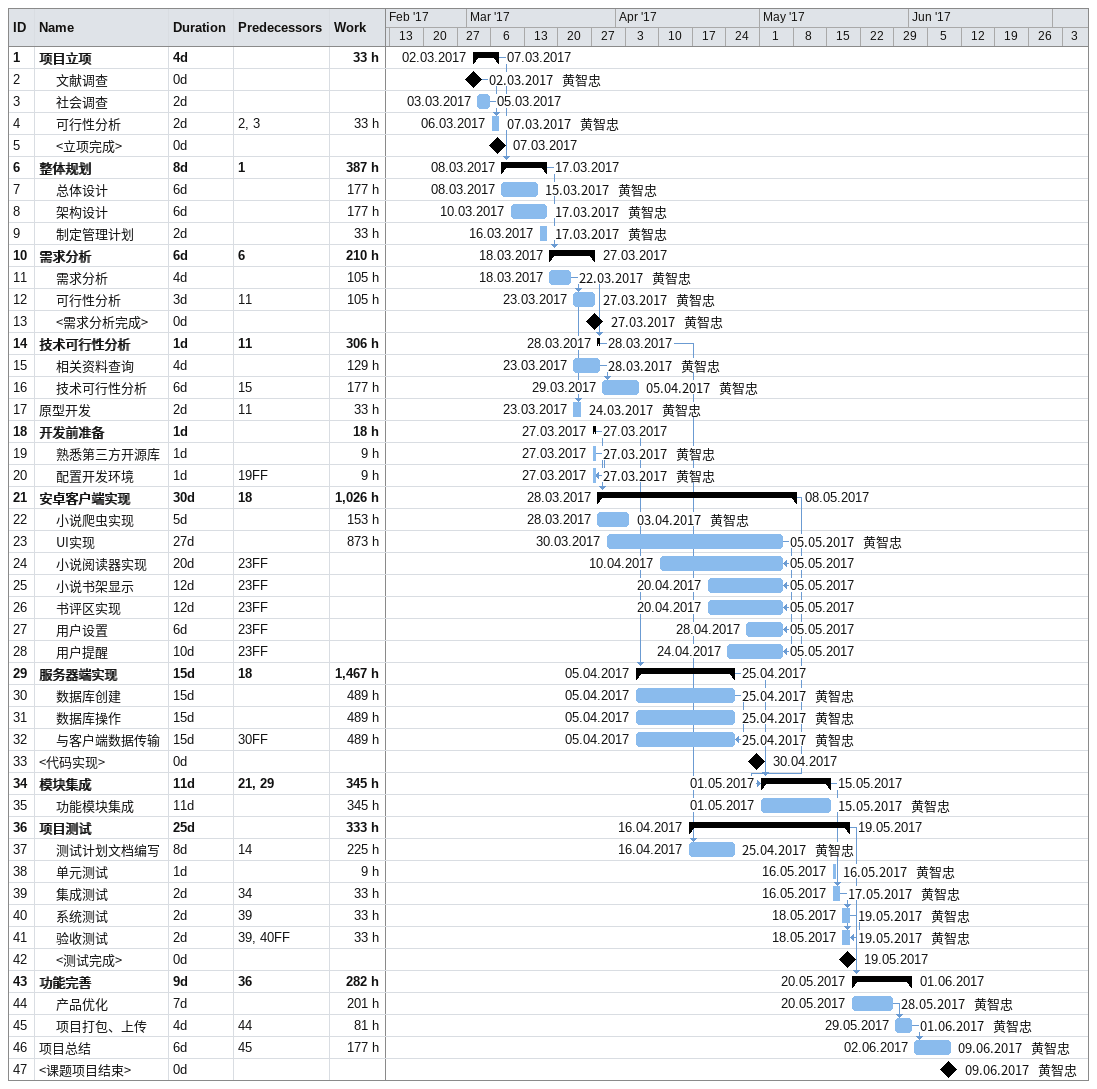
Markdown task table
| ID | Level | Task | Duration | Start | Finish | Predecessors | Resources | Work (h) |
|---|---|---|---|---|---|---|---|---|
| 1 | 1 | **项目立项** | 4d | 2017-03-02 | 2017-03-07 |  |  | 33 |
| 2 | 2 | 文献调查 | 0d | 2017-03-02 | 2017-03-02 |  | 黄智忠 |  |
| 3 | 2 | 社会调查 | 2d | 2017-03-03 | 2017-03-05 |  |  |  |
| 4 | 2 | 可行性分析 | 2d | 2017-03-06 | 2017-03-07 | 2, 3 | 黄智忠 | 33 |
| 5 | 2 | <立项完成> | 0d | 2017-03-07 | 2017-03-07 |  |  |  |
| 6 | 1 | **整体规划** | 8d | 2017-03-08 | 2017-03-17 | 1 |  | 387 |
| 7 | 2 | 总体设计 | 6d | 2017-03-08 | 2017-03-15 |  | 黄智忠 | 177 |
| 8 | 2 | 架构设计 | 6d | 2017-03-10 | 2017-03-17 |  | 黄智忠 | 177 |
| 9 | 2 | 制定管理计划 | 2d | 2017-03-16 | 2017-03-17 |  | 黄智忠 | 33 |
| 10 | 1 | **需求分析** | 6d | 2017-03-18 | 2017-03-27 | 6 |  | 210 |
| 11 | 2 | 需求分析 | 4d | 2017-03-18 | 2017-03-22 |  | 黄智忠 | 105 |
| 12 | 2 | 可行性分析 | 3d | 2017-03-23 | 2017-03-27 | 11 | 黄智忠 | 105 |
| 13 | 2 | <需求分析完成> | 0d | 2017-03-27 | 2017-03-27 |  | 黄智忠 |  |
| 14 | 1 | **技术可行性分析** | 1d | 2017-03-28 | 2017-03-28 | 11 |  | 306 |
| 15 | 2 | 相关资料查询 | 4d | 2017-03-23 | 2017-03-28 |  | 黄智忠 | 129 |
| 16 | 2 | 技术可行性分析 | 6d | 2017-03-29 | 2017-04-05 | 15 | 黄智忠 | 177 |
| 17 | 1 | 原型开发 | 2d | 2017-03-23 | 2017-03-24 | 11 | 黄智忠 | 33 |
| 18 | 1 | **开发前准备** | 1d | 2017-03-27 | 2017-03-27 |  |  | 18 |
| 19 | 2 | 熟悉第三方开源库 | 1d | 2017-03-27 | 2017-03-27 |  | 黄智忠 | 9 |
| 20 | 2 | 配置开发环境 | 1d | 2017-03-27 | 2017-03-27 | 19FF | 黄智忠 | 9 |
| 21 | 1 | **安卓客户端实现** | 30d | 2017-03-28 | 2017-05-08 | 18 |  | 1026 |
| 22 | 2 | 小说爬虫实现 | 5d | 2017-03-28 | 2017-04-03 |  | 黄智忠 | 153 |
| 23 | 2 | UI实现 | 27d | 2017-03-30 | 2017-05-05 |  | 黄智忠 | 873 |
| 24 | 2 | 小说阅读器实现 | 20d | 2017-04-10 | 2017-05-05 | 23FF |  |  |
| 25 | 2 | 小说书架显示 | 12d | 2017-04-20 | 2017-05-05 | 23FF |  |  |
| 26 | 2 | 书评区实现 | 12d | 2017-04-20 | 2017-05-05 | 23FF |  |  |
| 27 | 2 | 用户设置 | 6d | 2017-04-28 | 2017-05-05 | 23FF |  |  |
| 28 | 2 | 用户提醒 | 10d | 2017-04-24 | 2017-05-05 | 23FF |  |  |
| 29 | 1 | **服务器端实现** | 15d | 2017-04-05 | 2017-04-25 | 18 |  | 1467 |
| 30 | 2 | 数据库创建 | 15d | 2017-04-05 | 2017-04-25 |  | 黄智忠 | 489 |
| 31 | 2 | 数据库操作 | 15d | 2017-04-05 | 2017-04-25 |  | 黄智忠 | 489 |
| 32 | 2 | 与客户端数据传输 | 15d | 2017-04-05 | 2017-04-25 | 30FF | 黄智忠 | 489 |
| 33 | 1 | <代码实现> | 0d | 2017-04-30 | 2017-04-30 |  |  |  |
| 34 | 1 | **模块集成** | 11d | 2017-05-01 | 2017-05-15 | 21, 29 |  | 345 |
| 35 | 2 | 功能模块集成 | 11d | 2017-05-01 | 2017-05-15 |  | 黄智忠 | 345 |
| 36 | 1 | **项目测试** | 25d | 2017-04-16 | 2017-05-19 |  |  | 333 |
| 37 | 2 | 测试计划文档编写 | 8d | 2017-04-16 | 2017-04-25 | 14 | 黄智忠 | 225 |
| 38 | 2 | 单元测试 | 1d | 2017-05-16 | 2017-05-16 |  | 黄智忠 | 9 |
| 39 | 2 | 集成测试 | 2d | 2017-05-16 | 2017-05-17 | 34 | 黄智忠 | 33 |
| 40 | 2 | 系统测试 | 2d | 2017-05-18 | 2017-05-19 | 39 | 黄智忠 | 33 |
| 41 | 2 | 验收测试 | 2d | 2017-05-18 | 2017-05-19 | 39, 40FF | 黄智忠 | 33 |
| 42 | 2 | <测试完成> | 0d | 2017-05-19 | 2017-05-19 |  |  |  |
| 43 | 1 | **功能完善** | 9d | 2017-05-20 | 2017-06-01 | 36 |  | 282 |
| 44 | 2 | 产品优化 | 7d | 2017-05-20 | 2017-05-28 |  | 黄智忠 | 201 |
| 45 | 2 | 项目打包、上传 | 4d | 2017-05-29 | 2017-06-01 | 44 | 黄智忠 | 81 |
| 46 | 1 | 项目总结 | 6d | 2017-06-02 | 2017-06-09 | 45 | 黄智忠 | 177 |
| 47 | 1 | <课题项目结束> | 0d | 2017-06-09 | 2017-06-09 |  | 黄智忠 |  |
